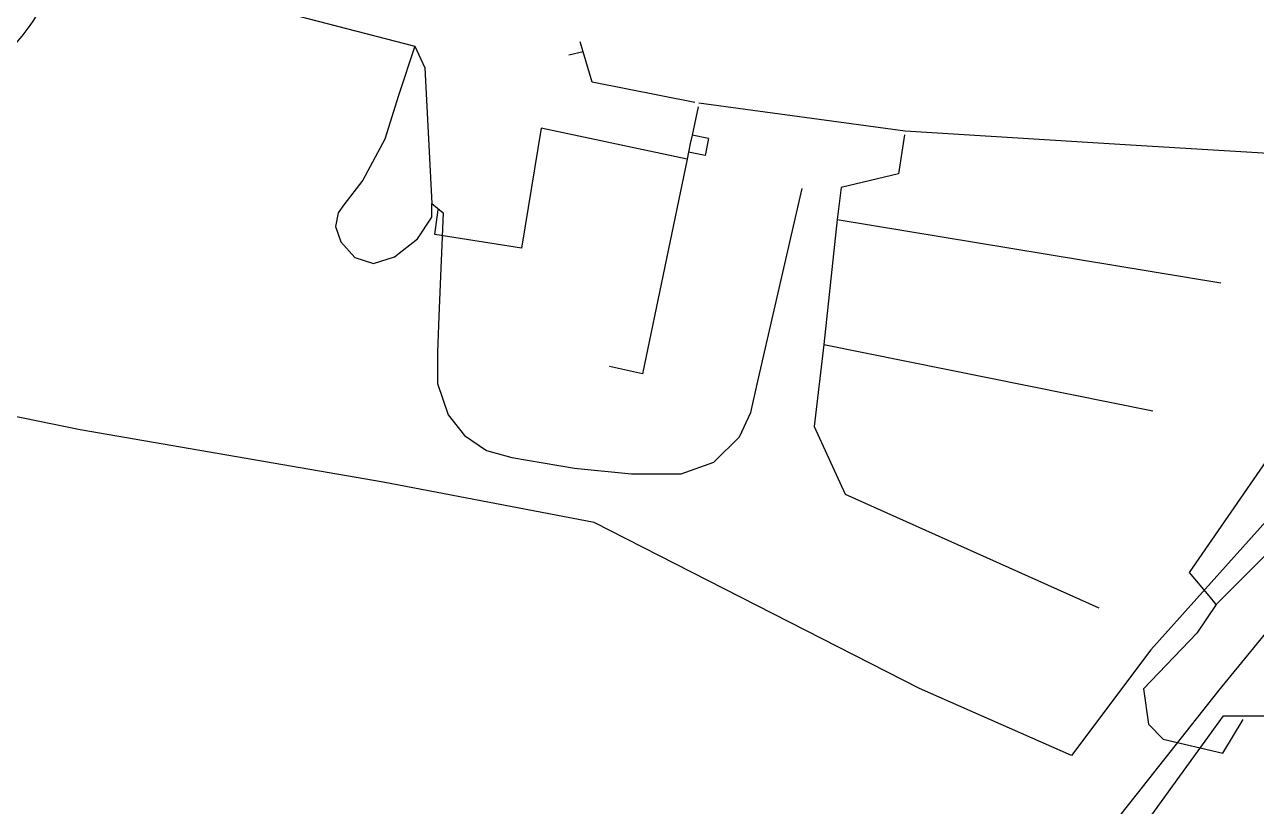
# Model space of a CAD drawing. Extents: x 1876309 to 1899261, y 443723 to 466661.
# Drawn here: x 1890267 to 1891758, y 458968 to 459914 of the extents above; entities that cross this region are included whole.
import ezdxf

# ---------------------------------------------------------------- set-up
doc = ezdxf.new("R2010")
doc.units = 0
doc.header["$MEASUREMENT"] = 0
for name, color, linetype in [('Parcels', 31, 'Continuous'), ('Roads', 7, 'Continuous'), ('Waterlines', 5, 'Continuous')]:
    doc.layers.add(name, color=color, linetype=linetype)

msp = doc.modelspace()

# ---------------------------------------------------------------- linework, layer by layer
at = {"layer": 'Parcels'}
msp.add_lwpolyline([(1891835.2, 459386.2), (1891629.9, 459157), (1891533.9, 459029.2), (1891350, 459110.2), (1890956.4, 459311.3), (1890701.4, 459359.9), (1890334.7, 459423.2), (1890076, 459476.3)], dxfattribs=at)
at = {"layer": 'Roads'}
for points in [[(1890562, 460036.6), (1890574.1, 459930.7), (1890739.5, 459887.7)], [(1890739.5, 459887.7), (1890719.6, 459828.2), (1890703.1, 459775.3), (1890676.6, 459725.7), (1890653.5, 459695.9), (1890646.9, 459686), (1890643.6, 459669.4), (1890649.9, 459650.9), (1890667.1, 459632.1), (1890689.6, 459624.6), (1890715.1, 459632.9), (1890742.9, 459654.6), (1890760.1, 459680.9), (1890760.1, 459697.2)], [(1890739.5, 459887.7), (1890751.7, 459861.4), (1890760.1, 459697.2)], [(1890760.1, 459697.2), (1890773.7, 459685.9), (1890771.3, 459628.4), (1890768.5, 459561), (1890767.1, 459517.5), (1890767.1, 459479.6), (1890779.8, 459441.7), (1890799.4, 459416.4), (1890826.1, 459398.2), (1890857, 459389.7), (1890932.8, 459377.1), (1891001.6, 459370.1), (1891061.9, 459370.1), (1891101.2, 459384.1), (1891132.1, 459415), (1891146.1, 459444.5), (1891154.6, 459482.4), (1891207.9, 459715.4)], [(1892161.7, 459650.3), (1892020.3, 459484.6), (1891712, 459108.4), (1891526.6, 458873.4), (1891184.2, 458440.3), (1891158.2, 458408), (1891134.1, 458370.7), (1891117.7, 458337), (1891102.2, 458295.5), (1891092.6, 458253.2), (1891090.3, 458210.9)]]:
    msp.add_lwpolyline(points, dxfattribs=at)
at = {"layer": 'Waterlines', "color": 5}
for p, q in [((1890943.1, 459881), (1890926, 459877)), ((1890943.1, 459881), (1890939.4, 459893.1)), ((1891082.1, 459814.3), (1891075, 459780)), ((1891332.9, 459784.8), (1891083, 459818.9)), ((1891075, 459780), (1891072.8, 459769.8)), ((1891094.9, 459775.9), (1891075, 459780)), ((1891094.9, 459775.9), (1891090.9, 459755.3)), ((1891605.5, 459767.8), (1891332.9, 459784.8)), ((1891072.8, 459769.8), (1891070.7, 459759.5)), ((1891070.7, 459759.5), (1891068.9, 459750.9)), ((1891090.9, 459755.3), (1891070.7, 459759.6)), ((1890763.7, 459660), (1890767.6, 459689.7)), ((1891250.5, 459677.9), (1891234.4, 459526.7)), ((1891250.5, 459677.9), (1891714.4, 459601.2)), ((1891234.4, 459526.7), (1891632.5, 459446.5)), ((1891260, 459345.4), (1891566.8, 459207.9)), ((1891709, 459212), (1891685.4, 459177.4)), ((1891709, 459212), (1891700.3, 459222.4))]:
    msp.add_line(p, q, dxfattribs=at)
for points in [[(1890218, 459856), (1890224.4, 459860.8), (1890230.7, 459865.8), (1890236.7, 459871), (1890242.6, 459876.4), (1890248.4, 459882), (1890253.9, 459887.8), (1890259.2, 459893.8), (1890264.3, 459899.9), (1890269.3, 459906.3), (1890274, 459912.7), (1890278.5, 459919.4), (1890282.7, 459926.1), (1890286.8, 459933.1), (1890290.6, 459940.1), (1890294.2, 459947.3), (1890297.5, 459954.5), (1890300.6, 459961.9), (1890303.4, 459969.4), (1890306, 459977)], [(1891078.3, 459819.8), (1890954.2, 459844.2), (1890943.1, 459881)], [(1892027.4, 459795.1), (1891952.5, 459746.8), (1891605.5, 459767.8)], [(1891068.9, 459750.9), (1890892.4, 459788.4), (1890868.4, 459643.3), (1890763.7, 459660)], [(1891332.1, 459780.3), (1891324.7, 459733.4), (1891255.2, 459716.6), (1891250.5, 459677.9)], [(1891068.9, 459750.9), (1891015, 459491), (1890975, 459500)], [(1892033.8, 459570.4), (1891887, 459390), (1891709, 459212)], [(1891234.4, 459526.7), (1891222.5, 459427.4), (1891260, 459345.4)], [(1891700.3, 459222.4), (1891676.5, 459250.6), (1891839.5, 459486.6), (1891907.5, 459507.6)], [(1891685.4, 459177.4), (1891621, 459110), (1891627, 459067), (1891645, 459049), (1891717, 459032), (1891741.5, 459072.8)], [(1891744, 459077), (1891791, 459077), (1891805, 459097)], [(1891309, 458512), (1891718, 459077), (1891744, 459077)]]:
    msp.add_lwpolyline(points, dxfattribs=at)

doc.saveas('drawing.dxf')
